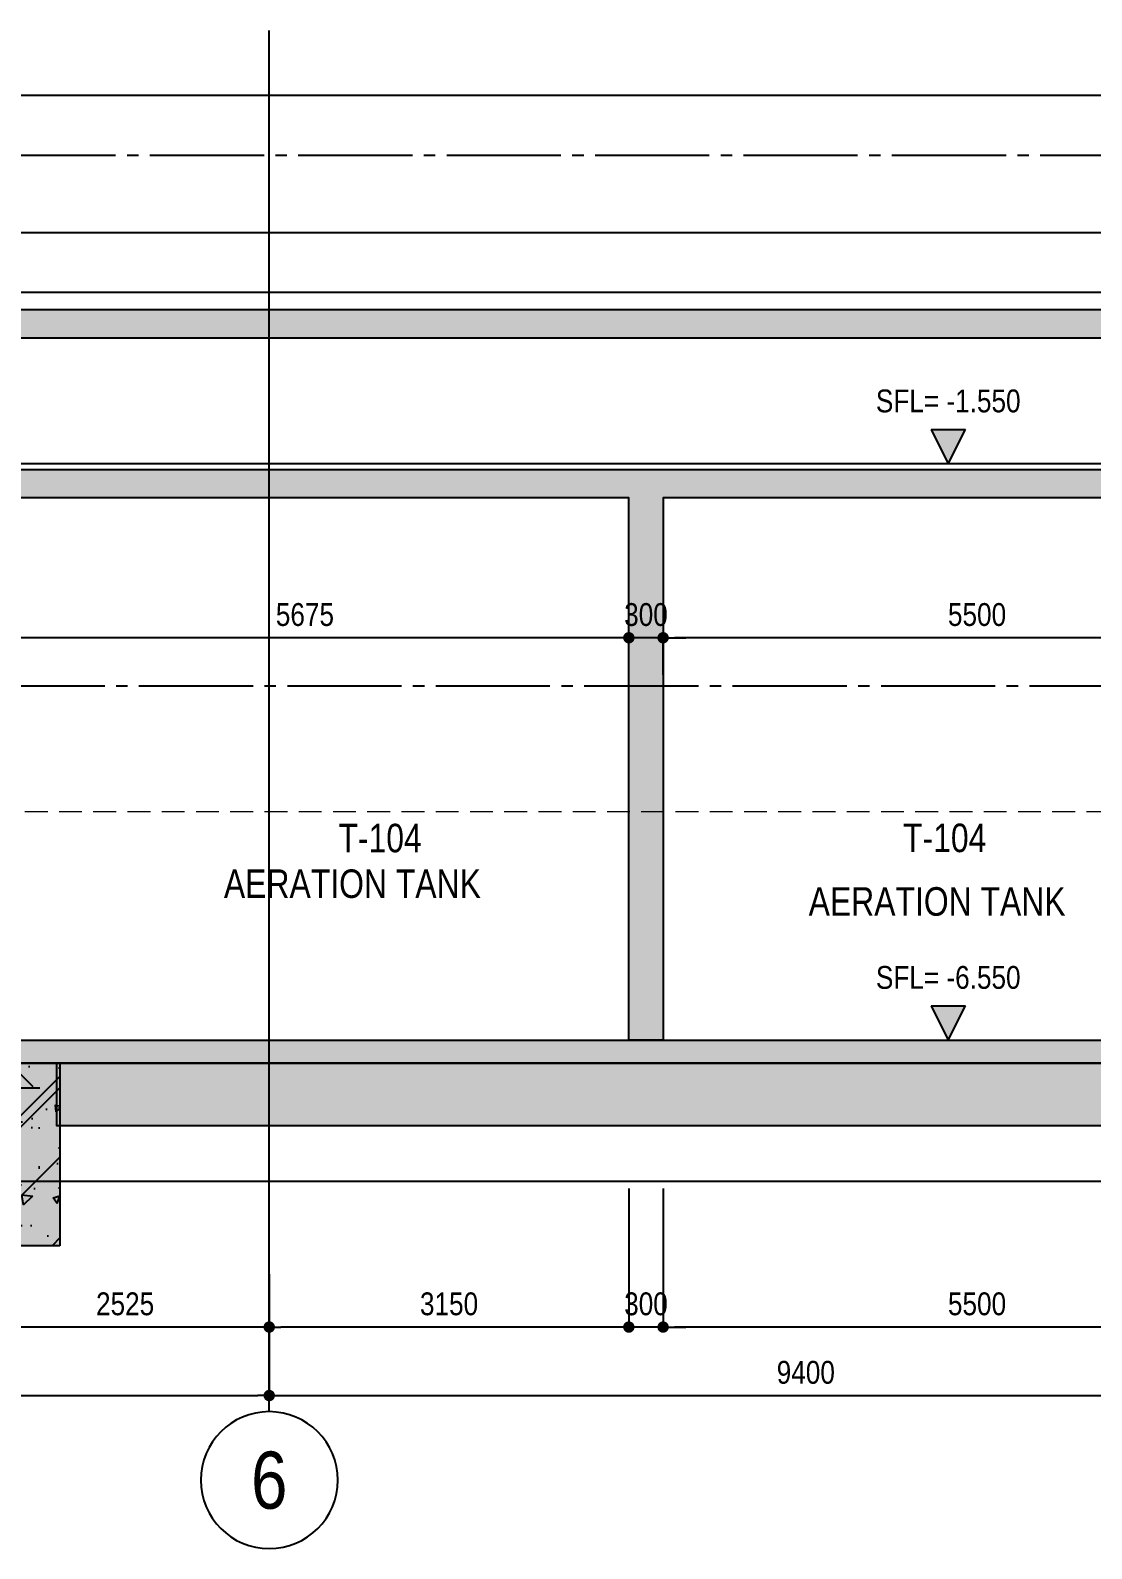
# Model space of a CAD drawing. Header units: millimetres. Extents: x -3021235 to -2791292, y 574414 to 656108.
# Drawn here: x -2837552 to -2828255, y 597939 to 611239 of the extents above; entities that cross this region are included whole.
import ezdxf
from ezdxf.enums import TextEntityAlignment as Align
from ezdxf.xclip import XClip

# ---------------------------------------------------------------- set-up
doc = ezdxf.new("R2010")
doc.units = ezdxf.units.MM
doc.header["$LTSCALE"] = 100
doc.header["$MEASUREMENT"] = 0
for name, pattern in [('Grid level_tw b$0$Center101', [13, 10, -1, 1, -1]), ('Grid level_tw b$0$Grid A-F$0$Center101', [13, 10, -1, 1, -1]), ('Grid level_tw b$0$Hidden21', [3, 2, -1]), ('Grid Line 200$0$Center101', [13, 10, -1, 1, -1])]:
    doc.linetypes.add(name, pattern=pattern)
doc.layers.get('0').update_dxf_attribs({"lineweight": 9})
doc.layers.get('Defpoints').update_dxf_attribs({"color": 254, "lineweight": 0})
for name, color, linetype in [('3Text', 3, 'Continuous'), ('Concrete Hatch', 218, 'Continuous'), ('Concrete Line', 6, 'Continuous'), ('Concrete Solid', 216, 'Continuous'), ('Dim 100', 14, 'Continuous'), ('Floor', 3, 'Continuous'), ('Grid level_tw b$0$Basement Grid Line', 250, 'Grid level_tw b$0$Center101'), ('Grid level_tw b$0$Grid Line', 251, 'Grid level_tw b$0$Grid A-F$0$Center101'), ('Grid Line 200$0$Grid Line', 251, 'Grid Line 200$0$Center101'), ('Ky hieu Truc', 1, 'Continuous'), ('Level', 94, 'Continuous'), ('MB Ham 1$0$Concrete Hatch', 218, 'Continuous'), ('MB Ham 1$0$Concrete Line', 6, 'Continuous'), ('MB Ham 1$0$Concrete Solid', 216, 'Continuous'), ('MB Ham 1$0$Net cat Betong', 6, 'Continuous')]:
    doc.layers.add(name, color=color, linetype=linetype)
doc.layers.add('Ghi chu ban ve', color=3, linetype='Continuous', lineweight=20)
doc.layers.add('Grid level_tw b$0$Basement CH', color=252, linetype='Grid level_tw b$0$Hidden21', lineweight=9)
doc.styles.add('Chi Tiet Ramp DD$0$VNI-HelveC', font='VHELVCN_0.TTF')
doc.styles.add('Grid Line 200$0$VNI-HelveCB', font='VHELVCB_0.TTF')
doc.styles.add('VNI-H', font='VHELVEN_0.TTF', dxfattribs={"width": 0.92, "height": 270})
doc.styles.add('VNI-HelveC', font='VHELVCN_0.TTF')
doc.dimstyles.new('DIM 100', dxfattribs={"dimscale": 100, "dimtxt": 2, "dimasz": 1, "dimexe": 0, "dimexo": 1, "dimgap": 1, "dimtad": 1, "dimdec": 0, "dimzin": 12, "dimdsep": 46, "dimtxsty": 'Chi Tiet Ramp DD$0$VNI-HelveC', "dimblk": 'Chi Tiet Ramp DD$0$_Dot', "dimcen": 1, "dimclrd": 256, "dimclre": 256, "dimclrt": 3, "dimadec": 0, "dimazin": 0, "dimtfac": 1, "dimtdec": 0, "dimtix": 1, "dimtmove": 2, "dimatfit": 3, "dimldrblk": 'Chi Tiet Ramp DD$0$HTT Arrow 30', "dimfxl": 0, "dimtolj": 1, "dimtzin": 0, "dimarcsym": 0})

# ---------------------------------------------------------------- blocks, each defined once
blk = doc.blocks.new('Grid level_tw b')
at = {"layer": 'Grid level_tw b$0$Basement CH'}
blk.add_line((-48392.10243123888, -4549.999999999982), (127204.581540275, -4549.999999999993), dxfattribs=at)
at = {"layer": 'Grid level_tw b$0$Basement Grid Line'}
for p, q in [((-48392.10243123888, -3449.999999999982), (127204.581540275, -3449.999999999993)), ((-48487.32671347355, -6749.999999999982), (127204.581540275, -6749.999999999993))]:
    blk.add_line(p, q, dxfattribs=at)
at = {"layer": 'Grid level_tw b$0$Grid Line'}
for p, q in [((-48487.32671347362, 1200.000000000015), (127204.581540275, 1200.000000000004)), ((-48487.32671347355, 1.818989403545856e-11), (127204.581540275, 7.048583938740194e-12))]:
    blk.add_line(p, q, dxfattribs=at)
at = {"layer": 'Grid level_tw b$0$Grid Line', "color": 1}
for p, q in [((-48487.32671347355, 1.818989403545856e-11), (127204.581540275, 7.048583938740194e-12)), ((-48487.32671347362, 1.455191522836685e-11), (127204.581540275, 3.637978807091713e-12))]:
    blk.add_line(p, q, dxfattribs=at)
blk = doc.blocks.new('BeXLNTSec3')
at = {"layer": 'Dim 100'}
ref = blk.add_blockref('Grid level_tw b', (40510.96240976872, -1149.999997508596), dxfattribs=at)
XClip(ref).set_block_clipping_path([(-48754.29189209305, -7749.999999999978), (-30204.00056230164, 1728.315570317718)])
blk = doc.blocks.new('*U605')
at = {"layer": 'MB Ham 1$0$Concrete Hatch'}
h = blk.add_hatch(dxfattribs=at)
h.set_pattern_fill('CONCRETE', color=256, scale=100, style=0, pattern_type=2)
h.set_pattern_definition([(45, (-3100, -499.9999999999999), (-353.5533905932737, 353.5533905932738), []), (45, (-3100, -399.9999999999999), (-707.1067811865474, 707.1067811865476), []), (49.99999999999999, (-3100, -499.9999999999999), (717.2601826007534, -62.75213498259511), [75, -825]), (355, (-3100, -499.9999999999999), (-138.751333613, 752.1921337000118), [60, -660]), (100.4514, (-3040.228319999998, -505.2293399999999), (578.5093817140216, 689.4395420609536), [63.74019000000001, -701.142112]), (46.18420000000002, (-3100, -299.9999999999999), (1067.241048625644, -165.5190143290181), [112.5, -1237.499999999999]), (96.6356, (-3011.063255000001, -313.7933069999999), (934.6627055487033, 974.1178709004417), [95.610288, -1051.713]), (351.1842, (-3100, -299.9999999999999), (934.6619451336272, 974.1186009253246), [90, -990]), (21, (-3000, -349.9999999999999), (596.9070521184617, -402.6188906653388), [75, -825]), (326.0000000000001, (-3000, -349.9999999999999), (243.3153319215817, 725.150045046853), [60, -660]), (71.4514, (-2950.257766999999, -383.5516059999999), (840.22262858149, 322.5304967099524), [63.74019000000001, -701.142112]), (37.50000000000001, (-3100, -499.9999999999999), (12.15985531729067, 332.8938538313115), [0, -652, 0, -670, 0, -662.5]), (7.499999999999999, (-3100, -499.9999999999999), (263.0695374421486, 394.4117118823602), [0, -382, 0, -637, 0, -252.5]), (327.5, (-3323, -499.9999999999999), (533.8224361724091, -22.5548717343798), [0, -250, 0, -780, 0, -1035]), (317.5, (-3423, -499.9999999999999), (583.1861693423863, 100.1049823323176), [0, -325, 0, -518, 0, -735]), (0, (-2750, -149.9999999999999), (0, 1750), [175, -1575]), (0, (-2225, 200.0000000000001), (0, 1750), [175, -1575]), (0, (-2575, 900), (0, 1750), [175, -700, 175, -700]), (90, (-2750, -149.9999999999999), (-1750, 1.071565949253934e-13), [175, -1575]), (90, (-2575, 900), (-1750, 1.071565949253934e-13), [175, -1575]), (90, (-2050, 200.0000000000001), (-1750, 1.071565949253934e-13), [175, -1575]), (90, (-1700, 725), (-1750, 1.071565949253934e-13), [175, -1575]), (135, (-2575, -149.9999999999999), (-1750.03271489421, 1.77635683940025e-13), [247.52, -2227.4]), (135, (-2400, 900), (-1750.03271489421, 1.77635683940025e-13), [247.52, -2227.4]), (45, (-2225, 200.0000000000001), (1.77635683940025e-13, 1750.03271489421), [247.52, -494.97, 247.52, -1484.91]), (0, (-3450, -499.9999999999999), (175, 175), [-350, 0])])
h.paths.add_polyline_path([(-22700, 50), (-22700, -499.9999999999999), (19650, -500), (19650, 50)])
at = {"layer": 'MB Ham 1$0$Concrete Solid'}
blk.add_hatch(color=256, dxfattribs=at).paths.add_polyline_path([(-22700, 50), (-22700, -499.9999999999999), (19650, -500), (19650, 50)])
at = {"layer": 'MB Ham 1$0$Concrete Line'}
blk.add_lwpolyline([(-22700, 50), (-22700, -499.9999999999999), (19650, -500), (19650, 50)], close=True, dxfattribs=at)
blk = doc.blocks.new('Chi Tiet Ramp DD$0$_Dot')
at = {"color": 0, "linetype": 'ByBlock', "lineweight": -2}
blk.add_line((-0.5, 0), (-1, 0), dxfattribs=at)
at = {"color": 0, "linetype": 'ByBlock', "const_width": 0.5}
blk.add_lwpolyline([(-0.25, 0, 1), (0.25, 0, 1)], format="xyb", close=True, dxfattribs=at)
blk = doc.blocks.new('*D1048')
at = {"layer": 'Defpoints', "color": 0, "transparency": 16777216}
for p in [(-2915313.935094041, 551299.5513456174), (-2909813.935085696, 551299.5513456174), (-2915313.935094041, 549986.6421347386)]:
    blk.add_point(p, dxfattribs=at)
at = {"layer": 'Dim 100', "lineweight": -2, "transparency": 16777216}
for p, q in [((-2915313.935094041, 551199.5513456174), (-2915313.935094041, 549986.6421347386)), ((-2909813.935085696, 551199.5513456174), (-2909813.935085696, 549986.6421347386)), ((-2909913.935085696, 549986.6421347386), (-2915213.935094041, 549986.6421347386))]:
    blk.add_line(p, q, dxfattribs=at)
at = {"layer": 'Dim 100', "lineweight": -2, "transparency": 16777216, "xscale": 100, "yscale": 100, "zscale": 100, "rotation": 180}
blk.add_blockref('Chi Tiet Ramp DD$0$_Dot', (-2915313.935094041, 549986.6421347386), dxfattribs=at)
at = {"layer": 'Dim 100', "lineweight": -2, "transparency": 16777216, "xscale": 100, "yscale": 100, "zscale": 100}
blk.add_blockref('Chi Tiet Ramp DD$0$_Dot', (-2909813.935085696, 549986.6421347386), dxfattribs=at)
at = {"layer": 'Dim 100', "color": 3, "transparency": 16777216, "insert": (-2912563.935089868, 550188.7754680719), "char_height": 200, "attachment_point": 5, "style": 'Chi Tiet Ramp DD$0$VNI-HelveC'}
blk.add_mtext('\\A1;5500', dxfattribs=at)
blk = doc.blocks.new('Chi Tiet Ramp DD$0$HTT Arrow 30')
blk.add_hatch(color=256).paths.add_polyline_path([(-2.5, 0.3750000000000002), (-2.5, -0.3749999999999998), (0, 0)])
at = {"color": 0, "linetype": 'ByBlock', "lineweight": -2}
for p, q in [((0, 0), (-2.5, 0.3750000000000002)), ((-2.5, -0.3749999999999998), (-2.5, 0.3750000000000002)), ((0, 0), (-2.5, -0.3749999999999998))]:
    blk.add_line(p, q, dxfattribs=at)
blk = doc.blocks.new('*D1049')
at = {"layer": 'Defpoints', "color": 0, "transparency": 16777216}
for p in [(-2915613.935075444, 551299.5513456174), (-2915313.935094041, 551299.5513456174), (-2915613.935075444, 549986.6421347386)]:
    blk.add_point(p, dxfattribs=at)
at = {"layer": 'Dim 100', "lineweight": -2, "transparency": 16777216}
for p, q in [((-2915613.935075444, 551199.5513456174), (-2915613.935075444, 549986.6421347386)), ((-2915313.935094041, 551199.5513456174), (-2915313.935094041, 549986.6421347386)), ((-2915713.935075444, 549986.6421347386), (-2915813.935075444, 549986.6421347386)), ((-2915313.935094041, 549986.6421347386), (-2915613.935075444, 549986.6421347386)), ((-2915213.935094041, 549986.6421347386), (-2915113.935094041, 549986.6421347386))]:
    blk.add_line(p, q, dxfattribs=at)
at = {"layer": 'Dim 100', "lineweight": -2, "transparency": 16777216, "xscale": 100, "yscale": 100, "zscale": 100}
blk.add_blockref('Chi Tiet Ramp DD$0$_Dot', (-2915613.935075444, 549986.6421347386), dxfattribs=at)
at = {"layer": 'Dim 100', "lineweight": -2, "transparency": 16777216, "xscale": 100, "yscale": 100, "zscale": 100, "rotation": 180}
blk.add_blockref('Chi Tiet Ramp DD$0$_Dot', (-2915313.935094041, 549986.6421347386), dxfattribs=at)
at = {"layer": 'Dim 100', "color": 3, "transparency": 16777216, "insert": (-2915463.935084742, 550188.7754680719), "char_height": 200, "attachment_point": 5, "style": 'Chi Tiet Ramp DD$0$VNI-HelveC'}
blk.add_mtext('\\A1;300', dxfattribs=at)
blk = doc.blocks.new('*D1050')
at = {"layer": 'Defpoints', "color": 0, "transparency": 16777216}
for p in [(-2918763.935974349, 550549.5513602768), (-2915613.935075444, 550549.5513602768), (-2918763.935974349, 549986.6421347386)]:
    blk.add_point(p, dxfattribs=at)
at = {"layer": 'Dim 100', "lineweight": -2, "transparency": 16777216}
for p, q in [((-2918763.935974349, 550449.5513602768), (-2918763.935974349, 549986.6421347386)), ((-2915613.935075444, 550449.5513602768), (-2915613.935075444, 549986.6421347386)), ((-2915713.935075444, 549986.6421347386), (-2918663.935974349, 549986.6421347386))]:
    blk.add_line(p, q, dxfattribs=at)
at = {"layer": 'Dim 100', "lineweight": -2, "transparency": 16777216, "xscale": 100, "yscale": 100, "zscale": 100, "rotation": 180}
blk.add_blockref('Chi Tiet Ramp DD$0$_Dot', (-2918763.935974349, 549986.6421347386), dxfattribs=at)
at = {"layer": 'Dim 100', "lineweight": -2, "transparency": 16777216, "xscale": 100, "yscale": 100, "zscale": 100}
blk.add_blockref('Chi Tiet Ramp DD$0$_Dot', (-2915613.935075444, 549986.6421347386), dxfattribs=at)
at = {"layer": 'Dim 100', "color": 3, "transparency": 16777216, "insert": (-2917188.935524897, 550188.7754680719), "char_height": 200, "attachment_point": 5, "style": 'Chi Tiet Ramp DD$0$VNI-HelveC'}
blk.add_mtext('\\A1;3150', dxfattribs=at)
blk = doc.blocks.new('*U602')
at = {"layer": 'Concrete Hatch'}
h = blk.add_hatch(dxfattribs=at)
h.set_pattern_fill('CONCRETE', color=256, scale=100, style=0, pattern_type=2)
h.set_pattern_definition([(45, (-47000, -99.99999999999986), (-353.5533905932737, 353.5533905932738), []), (45, (-47000, 1.4210854715202e-13), (-707.1067811865474, 707.1067811865476), []), (49.99999999999999, (-47000, -99.99999999999986), (717.2601826007534, -62.75213498259511), [75, -825]), (355, (-47000, -99.99999999999986), (-138.751333613, 752.1921337000118), [60, -660]), (100.4514, (-46940.22832, -105.2293399999999), (578.5093817140216, 689.4395420609536), [63.74019000000001, -701.142112]), (46.18420000000002, (-47000, 100.0000000000001), (1067.241048625644, -165.5190143290181), [112.4999999999999, -1237.499999999999]), (96.6356, (-46911.063255, 86.20669300000014), (934.6627055487033, 974.1178709004417), [95.610288, -1051.713]), (351.1842, (-47000, 100.0000000000001), (934.6619451336272, 974.1186009253246), [90, -990]), (21, (-46900, 50.00000000000014), (596.9070521184617, -402.6188906653388), [75, -825]), (326.0000000000001, (-46900, 50.00000000000014), (243.3153319215817, 725.150045046853), [60, -660]), (71.4514, (-46850.257767, 16.44839400000014), (840.22262858149, 322.5304967099524), [63.74019000000001, -701.142112]), (37.50000000000001, (-47000, -99.99999999999986), (12.15985531729067, 332.8938538313115), [0, -652, 0, -670, 0, -662.5]), (7.499999999999999, (-47000, -99.99999999999986), (263.0695374421486, 394.4117118823602), [0, -382, 0, -637, 0, -252.5]), (327.5, (-47223, -99.99999999999986), (533.8224361724091, -22.5548717343798), [0, -250, 0, -780, 0, -1035]), (317.5, (-47323, -99.99999999999986), (583.1861693423863, 100.1049823323176), [0, -325, 0, -518, 0, -735]), (0, (-46650, 250.0000000000001), (0, 1750), [175, -1575]), (0, (-46125, 600.0000000000001), (0, 1750), [175, -1575]), (0, (-46475, 1300), (0, 1750), [175, -700, 175, -700]), (90, (-46650, 250.0000000000001), (-1750, 1.071565949253934e-13), [175, -1575]), (90, (-46475, 1300), (-1750, 1.071565949253934e-13), [175, -1575]), (90, (-45950, 600.0000000000001), (-1750, 1.071565949253934e-13), [175, -1575]), (90, (-45600, 1125), (-1750, 1.071565949253934e-13), [175, -1575]), (135, (-46475, 250.0000000000001), (-1750.03271489421, 1.77635683940025e-13), [247.52, -2227.4]), (135, (-46300, 1300), (-1750.03271489421, 1.77635683940025e-13), [247.52, -2227.4]), (45, (-46125, 600.0000000000001), (1.77635683940025e-13, 1750.03271489421), [247.52, -494.97, 247.52, -1484.91]), (0, (-47350, -99.99999999999986), (175, 175), [-350, 0])])
h.paths.add_polyline_path([(-50200, 100), (-50200, -149.9999999999999), (3250, -150), (3250, 100)])
at = {"layer": 'Concrete Solid'}
blk.add_hatch(color=256, dxfattribs=at).paths.add_polyline_path([(-50200, 100), (-50200, -149.9999999999999), (3250, -150), (3250, 100)])
at = {"layer": 'Concrete Line'}
blk.add_lwpolyline([(-50200, 100), (-50200, -149.9999999999999), (3250, -150), (3250, 100)], close=True, dxfattribs=at)
blk = doc.blocks.new('Text ES3')
at = {"linetype": 'ByBlock', "lineweight": -2}
blk.add_hatch(color=0, dxfattribs=at).paths.add_polyline_path([(1.5, 3), (-1.5, 3), (0, -8.881784197001252e-16)])
at = {"color": 0, "linetype": 'ByBlock', "lineweight": -2}
for p, q in [((-1.5, 3), (1.5, 3)), ((-1.5, 3), (0, 0)), ((0, 0), (1.5, 3))]:
    blk.add_line(p, q, dxfattribs=at)
at = {"color": 0, "linetype": 'ByBlock', "lineweight": -2, "style": 'VNI-HelveC'}
for tag, p in [('TEXT1', (0, 12.5)), ('TEXT2', (0, 9)), ('TEXT3', (0, 5.5))]:
    blk.add_attdef(tag, text='', height=2, dxfattribs=at).set_placement(p, align=Align.MIDDLE_CENTER)
blk = doc.blocks.new('*D1063')
at = {"layer": 'Defpoints', "color": 0, "transparency": 16777216}
for p in [(-2928163.935974349, 550549.5513602768), (-2918763.935974349, 550549.5513602768), (-2918763.935974349, 549386.6421347386)]:
    blk.add_point(p, dxfattribs=at)
at = {"layer": 'Dim 100', "lineweight": -2, "transparency": 16777216}
for p, q in [((-2928163.935974349, 550449.5513602768), (-2928163.935974349, 549386.6421347386)), ((-2918763.935974349, 550449.5513602768), (-2918763.935974349, 549386.6421347386)), ((-2928063.935974349, 549386.6421347386), (-2918863.935974349, 549386.6421347386))]:
    blk.add_line(p, q, dxfattribs=at)
at = {"layer": 'Dim 100', "lineweight": -2, "transparency": 16777216, "xscale": 100, "yscale": 100, "zscale": 100, "rotation": 180}
blk.add_blockref('Chi Tiet Ramp DD$0$_Dot', (-2928163.935974349, 549386.6421347386), dxfattribs=at)
at = {"layer": 'Dim 100', "lineweight": -2, "transparency": 16777216, "xscale": 100, "yscale": 100, "zscale": 100}
blk.add_blockref('Chi Tiet Ramp DD$0$_Dot', (-2918763.935974349, 549386.6421347386), dxfattribs=at)
at = {"layer": 'Dim 100', "color": 3, "transparency": 16777216, "insert": (-2923463.935974349, 549588.7754680719), "char_height": 200, "attachment_point": 5, "style": 'Chi Tiet Ramp DD$0$VNI-HelveC'}
blk.add_mtext('\\A1;9400', dxfattribs=at)
blk = doc.blocks.new('*D1064')
at = {"layer": 'Defpoints', "color": 0, "transparency": 16777216}
for p in [(-2918763.935974349, 550549.5513602768), (-2909363.935974349, 550549.5513602768), (-2909363.935974349, 549386.6421347386)]:
    blk.add_point(p, dxfattribs=at)
at = {"layer": 'Dim 100', "lineweight": -2, "transparency": 16777216}
for p, q in [((-2918763.935974349, 550449.5513602768), (-2918763.935974349, 549386.6421347386)), ((-2909363.935974349, 550449.5513602768), (-2909363.935974349, 549386.6421347386)), ((-2918663.935974349, 549386.6421347386), (-2909463.935974349, 549386.6421347386))]:
    blk.add_line(p, q, dxfattribs=at)
at = {"layer": 'Dim 100', "lineweight": -2, "transparency": 16777216, "xscale": 100, "yscale": 100, "zscale": 100, "rotation": 180}
blk.add_blockref('Chi Tiet Ramp DD$0$_Dot', (-2918763.935974349, 549386.6421347386), dxfattribs=at)
at = {"layer": 'Dim 100', "lineweight": -2, "transparency": 16777216, "xscale": 100, "yscale": 100, "zscale": 100}
blk.add_blockref('Chi Tiet Ramp DD$0$_Dot', (-2909363.935974349, 549386.6421347386), dxfattribs=at)
at = {"layer": 'Dim 100', "color": 3, "transparency": 16777216, "insert": (-2914063.935974349, 549588.7754680719), "char_height": 200, "attachment_point": 5, "style": 'Chi Tiet Ramp DD$0$VNI-HelveC'}
blk.add_mtext('\\A1;9400', dxfattribs=at)
blk = doc.blocks.new('*D1069')
at = {"layer": 'Defpoints', "color": 0, "transparency": 16777216}
for p in [(-2930213.935092024, 559572.3520826754), (-2930213.935092024, 559049.5513570065), (-2878913.935093445, 559049.5513570065)]:
    blk.add_point(p, dxfattribs=at)
at = {"layer": 'Dim 100', "lineweight": -2, "transparency": 16777216}
for p, q in [((-2930213.935092024, 559149.5513570065), (-2930213.935092024, 559572.3520826754)), ((-2879013.935093445, 559572.3520826754), (-2930113.935092024, 559572.3520826754)), ((-2878913.935093445, 559149.5513570065), (-2878913.935093445, 559572.3520826754))]:
    blk.add_line(p, q, dxfattribs=at)
at = {"layer": 'Dim 100', "lineweight": -2, "transparency": 16777216, "xscale": 100, "yscale": 100, "zscale": 100, "rotation": 180}
blk.add_blockref('Chi Tiet Ramp DD$0$_Dot', (-2930213.935092024, 559572.3520826754), dxfattribs=at)
at = {"layer": 'Dim 100', "lineweight": -2, "transparency": 16777216, "xscale": 100, "yscale": 100, "zscale": 100}
blk.add_blockref('Chi Tiet Ramp DD$0$_Dot', (-2878913.935093445, 559572.3520826754), dxfattribs=at)
at = {"layer": 'Dim 100', "color": 3, "transparency": 16777216, "insert": (-2904563.935092734, 559774.4854160087), "char_height": 200, "attachment_point": 5, "style": 'Chi Tiet Ramp DD$0$VNI-HelveC'}
blk.add_mtext('\\A1;51300', dxfattribs=at)
blk = doc.blocks.new('*D1073')
at = {"layer": 'Defpoints', "color": 0, "transparency": 16777216}
for p in [(-2921288.935974712, 550549.5513602768), (-2918763.935974349, 550549.5513602768), (-2921288.935974712, 549986.6421347386)]:
    blk.add_point(p, dxfattribs=at)
at = {"layer": 'Dim 100', "lineweight": -2, "transparency": 16777216}
for p, q in [((-2921288.935974712, 550449.5513602768), (-2921288.935974712, 549986.6421347386)), ((-2918763.935974349, 550449.5513602768), (-2918763.935974349, 549986.6421347386)), ((-2918863.935974349, 549986.6421347386), (-2921188.935974712, 549986.6421347386))]:
    blk.add_line(p, q, dxfattribs=at)
at = {"layer": 'Dim 100', "lineweight": -2, "transparency": 16777216, "xscale": 100, "yscale": 100, "zscale": 100, "rotation": 180}
blk.add_blockref('Chi Tiet Ramp DD$0$_Dot', (-2921288.935974712, 549986.6421347386), dxfattribs=at)
at = {"layer": 'Dim 100', "lineweight": -2, "transparency": 16777216, "xscale": 100, "yscale": 100, "zscale": 100}
blk.add_blockref('Chi Tiet Ramp DD$0$_Dot', (-2918763.935974349, 549986.6421347386), dxfattribs=at)
at = {"layer": 'Dim 100', "color": 3, "transparency": 16777216, "insert": (-2920026.43597453, 550188.7754680719), "char_height": 200, "attachment_point": 5, "style": 'Chi Tiet Ramp DD$0$VNI-HelveC'}
blk.add_mtext('\\A1;2525', dxfattribs=at)
blk = doc.blocks.new('*D1085')
at = {"layer": 'Defpoints', "color": 0, "transparency": 16777216}
for p in [(-2915313.935094012, 556024.781147319), (-2915313.935094012, 555599.5513570065), (-2909813.935087217, 555599.5513570065)]:
    blk.add_point(p, dxfattribs=at)
at = {"layer": 'Dim 100', "lineweight": -2, "transparency": 16777216}
for p, q in [((-2915313.935094012, 555699.5513570065), (-2915313.935094012, 556024.781147319)), ((-2909913.935087217, 556024.781147319), (-2915213.935094012, 556024.781147319)), ((-2909813.935087217, 555699.5513570065), (-2909813.935087217, 556024.781147319))]:
    blk.add_line(p, q, dxfattribs=at)
at = {"layer": 'Dim 100', "lineweight": -2, "transparency": 16777216, "xscale": 100, "yscale": 100, "zscale": 100, "rotation": 180}
blk.add_blockref('Chi Tiet Ramp DD$0$_Dot', (-2915313.935094012, 556024.781147319), dxfattribs=at)
at = {"layer": 'Dim 100', "lineweight": -2, "transparency": 16777216, "xscale": 100, "yscale": 100, "zscale": 100}
blk.add_blockref('Chi Tiet Ramp DD$0$_Dot', (-2909813.935087217, 556024.781147319), dxfattribs=at)
at = {"layer": 'Dim 100', "color": 3, "transparency": 16777216, "insert": (-2912563.935090615, 556226.9144806523), "char_height": 200, "attachment_point": 5, "style": 'Chi Tiet Ramp DD$0$VNI-HelveC'}
blk.add_mtext('\\A1;5500', dxfattribs=at)
blk = doc.blocks.new('*D1086')
at = {"layer": 'Defpoints', "color": 0, "transparency": 16777216}
for p in [(-2915613.935079469, 556024.781147319), (-2915613.935079469, 555599.5513570065), (-2915313.935094012, 555599.5513570065)]:
    blk.add_point(p, dxfattribs=at)
at = {"layer": 'Dim 100', "lineweight": -2, "transparency": 16777216}
for p, q in [((-2915713.935079469, 556024.781147319), (-2915813.935079469, 556024.781147319)), ((-2915613.935079469, 555699.5513570065), (-2915613.935079469, 556024.781147319)), ((-2915313.935094012, 556024.781147319), (-2915613.935079469, 556024.781147319)), ((-2915313.935094012, 555699.5513570065), (-2915313.935094012, 556024.781147319)), ((-2915213.935094012, 556024.781147319), (-2915113.935094012, 556024.781147319))]:
    blk.add_line(p, q, dxfattribs=at)
at = {"layer": 'Dim 100', "lineweight": -2, "transparency": 16777216, "xscale": 100, "yscale": 100, "zscale": 100}
blk.add_blockref('Chi Tiet Ramp DD$0$_Dot', (-2915613.935079469, 556024.781147319), dxfattribs=at)
at = {"layer": 'Dim 100', "lineweight": -2, "transparency": 16777216, "xscale": 100, "yscale": 100, "zscale": 100, "rotation": 180}
blk.add_blockref('Chi Tiet Ramp DD$0$_Dot', (-2915313.935094012, 556024.781147319), dxfattribs=at)
at = {"layer": 'Dim 100', "color": 3, "transparency": 16777216, "insert": (-2915463.935086741, 556226.9144806523), "char_height": 200, "attachment_point": 5, "style": 'Chi Tiet Ramp DD$0$VNI-HelveC'}
blk.add_mtext('\\A1;300', dxfattribs=at)
blk = doc.blocks.new('*D1087')
at = {"layer": 'Defpoints', "color": 0, "transparency": 16777216}
for p in [(-2921288.935976829, 556024.781147319), (-2921288.935976829, 555599.5513570065), (-2915613.935079469, 555599.5513570065)]:
    blk.add_point(p, dxfattribs=at)
at = {"layer": 'Dim 100', "lineweight": -2, "transparency": 16777216}
for p, q in [((-2921288.935976829, 555699.5513570065), (-2921288.935976829, 556024.781147319)), ((-2915713.935079469, 556024.781147319), (-2921188.935976829, 556024.781147319)), ((-2915613.935079469, 555699.5513570065), (-2915613.935079469, 556024.781147319))]:
    blk.add_line(p, q, dxfattribs=at)
at = {"layer": 'Dim 100', "lineweight": -2, "transparency": 16777216, "xscale": 100, "yscale": 100, "zscale": 100, "rotation": 180}
blk.add_blockref('Chi Tiet Ramp DD$0$_Dot', (-2921288.935976829, 556024.781147319), dxfattribs=at)
at = {"layer": 'Dim 100', "lineweight": -2, "transparency": 16777216, "xscale": 100, "yscale": 100, "zscale": 100}
blk.add_blockref('Chi Tiet Ramp DD$0$_Dot', (-2915613.935079469, 556024.781147319), dxfattribs=at)
at = {"layer": 'Dim 100', "color": 3, "transparency": 16777216, "insert": (-2918451.435528149, 556226.9144806523), "char_height": 200, "attachment_point": 5, "style": 'Chi Tiet Ramp DD$0$VNI-HelveC'}
blk.add_mtext('\\A1;5675', dxfattribs=at)
blk = doc.blocks.new('*U604')
at = {"layer": 'MB Ham 1$0$Concrete Hatch'}
h = blk.add_hatch(dxfattribs=at)
h.set_pattern_fill('CONCRETE', color=256, scale=100, style=0, pattern_type=2)
h.set_pattern_definition([(45, (-550, -549.9999999999999), (-353.5533905932737, 353.5533905932738), []), (45, (-550, -449.9999999999999), (-707.1067811865474, 707.1067811865476), []), (49.99999999999999, (-550, -549.9999999999999), (717.2601826007534, -62.75213498259511), [75, -825]), (355, (-550, -549.9999999999999), (-138.751333613, 752.1921337000118), [60, -660]), (100.4514, (-490.22832, -555.2293399999999), (578.5093817140216, 689.4395420609536), [63.74019000000001, -701.142112]), (46.18420000000002, (-550, -349.9999999999999), (1067.241048625644, -165.5190143290181), [112.4999999999999, -1237.499999999999]), (96.6356, (-461.063255, -363.7933069999999), (934.6627055487033, 974.1178709004417), [95.610288, -1051.713]), (351.1842, (-550, -349.9999999999999), (934.6619451336272, 974.1186009253246), [90, -990]), (21, (-450, -399.9999999999999), (596.9070521184617, -402.6188906653388), [75, -825]), (326.0000000000001, (-450, -399.9999999999999), (243.3153319215817, 725.150045046853), [60, -660]), (71.4514, (-400.2577670000001, -433.5516059999999), (840.22262858149, 322.5304967099524), [63.74019000000001, -701.142112]), (37.50000000000001, (-550, -549.9999999999999), (12.15985531729067, 332.8938538313115), [0, -652, 0, -670, 0, -662.5]), (7.499999999999999, (-550, -549.9999999999999), (263.0695374421486, 394.4117118823602), [0, -382, 0, -637, 0, -252.5]), (327.5, (-773, -549.9999999999999), (533.8224361724091, -22.5548717343798), [0, -250, 0, -780, 0, -1035]), (317.5, (-873, -549.9999999999999), (583.1861693423863, 100.1049823323176), [0, -325, 0, -518, 0, -735]), (0, (-200, -199.9999999999999), (0, 1750), [175, -1575]), (0, (325, 150.0000000000001), (0, 1750), [175, -1575]), (0, (-25, 850), (0, 1750), [175, -700, 175, -700]), (90, (-200, -199.9999999999999), (-1750, 1.071565949253934e-13), [175, -1575]), (90, (-25, 850), (-1750, 1.071565949253934e-13), [175, -1575]), (90, (500, 150.0000000000001), (-1750, 1.071565949253934e-13), [175, -1575]), (90, (850, 675), (-1750, 1.071565949253934e-13), [175, -1575]), (135, (-25, -199.9999999999999), (-1750.03271489421, 1.77635683940025e-13), [247.52, -2227.4]), (135, (150, 850), (-1750.03271489421, 1.77635683940025e-13), [247.52, -2227.4]), (45, (325, 150.0000000000001), (1.77635683940025e-13, 1750.03271489421), [247.52, -494.97, 247.52, -1484.91]), (0, (-900, -549.9999999999999), (175, 175), [-350, 0])])
h.paths.add_polyline_path([(-1050, 100), (-1050, -599.9999999999999), (550, -600), (550, 100)])
at = {"layer": 'MB Ham 1$0$Concrete Solid'}
blk.add_hatch(color=256, dxfattribs=at).paths.add_polyline_path([(-1050, 100), (-1050, -599.9999999999999), (550, -600), (550, 100)])
at = {"layer": 'MB Ham 1$0$Concrete Line'}
blk.add_lwpolyline([(-1050, 100), (-1050, -599.9999999999999), (550, -600), (550, 100)], close=True, dxfattribs=at)
blk = doc.blocks.new('*U608')
at = {"layer": 'Grid Line 200$0$Grid Line'}
blk.add_line((0, 0), (0, 118), dxfattribs=at)
at = {"layer": 'Ky hieu Truc', "lineweight": -2}
blk.add_line((0, -3), (0, 0), dxfattribs=at)
blk.add_circle((-3.673940397442059e-16, -9), 6, dxfattribs=at)
at = {"layer": 'Ky hieu Truc', "color": 3, "lineweight": -2, "style": 'Grid Line 200$0$VNI-HelveCB'}
blk.add_attdef('GRID', text='', height=5, dxfattribs=at).set_placement((-3.673940397442059e-16, -9), align=Align.MIDDLE)
blk = doc.blocks.new('BeXLNTSec1')
at = {"layer": 'Concrete Hatch'}
h = blk.add_hatch(dxfattribs=at)
h.set_pattern_fill('BTCT', color=256, scale=50, angle=-90, pattern_type=2)
h.set_pattern_definition([(45, (-11712.3546529063, -30279.8814844939), (-88.38834764831844, 88.38834764831844), []), (45, (-11712.3546529063, -30224.8814844939), (-88.38834764831844, 88.38834764831844), []), (49.99999999999999, (-11712.3546529063, -30279.8814844939), (358.6300913003767, -31.37606749129758), [37.5, -412.5]), (355, (-11712.3546529063, -30279.8814844939), (-69.37566680649998, 376.0960668500059), [30, -330]), (100.4514, (-11682.46881290618, -30282.49615449389), (289.2546908570108, 344.7197710304768), [31.87009499999999, -350.5710559999998]), (46.1842, (-11712.3546529063, -30179.8814844939), (533.6205243128222, -82.75950716450907), [56.24999999999991, -618.7499999999985]), (96.63559999999993, (-11667.88628040627, -30186.77813799388), (467.3313527743517, 487.0589354502208), [47.80514399999998, -525.8564999999996]), (351.1842000000001, (-11712.3546529063, -30179.8814844939), (467.3309725668137, 487.0593004626622), [45, -495]), (20.99999999999996, (-11662.3546529063, -30204.8814844939), (298.4535260592309, -201.3094453326694), [37.5, -412.5]), (326.0000000000001, (-11662.3546529063, -30204.8814844939), (121.6576659607909, 362.5750225234265), [30, -330]), (71.45140000000002, (-11637.48353640642, -30221.65728749393), (420.111314290745, 161.2652483549762), [31.87009499999996, -350.5710559999993]), (37.50000000000001, (-11712.3546529063, -30279.8814844939), (6.079927658645344, 166.4469269156558), [0, -326, 0, -335, 0, -331.25]), (7.499999999999932, (-11712.3546529063, -30279.8814844939), (131.5347687210743, 197.2058559411801), [0, -191, 0, -318.5, 0, -126.25]), (327.5, (-11823.8546529063, -30279.8814844939), (266.9112180862045, -11.27743586718989), [0, -124.9999999999999, 0, -389.9999999999995, 0, -517.4999999999991]), (317.5, (-11873.8546529063, -30279.8814844939), (291.5930846711931, 50.05249116615884), [0, -162.5, 0, -259, 0, -367.5]), (360, (-11537.3546529063, -30104.8814844939), (5.35782974626967e-14, 875), [87.5, -787.5]), (360, (-11274.8546529063, -29929.8814844939), (5.35782974626967e-14, 875), [87.5, -787.5]), (360, (-11449.8546529063, -29579.8814844939), (5.35782974626967e-14, 875), [87.5, -350, 87.5, -350]), (90, (-11537.3546529063, -30104.8814844939), (-875, 1.071565949253934e-13), [87.5, -787.5]), (90, (-11449.8546529063, -29579.8814844939), (-875, 1.071565949253934e-13), [87.5, -787.5]), (90, (-11187.3546529063, -29929.8814844939), (-875, 1.071565949253934e-13), [87.5, -787.5]), (90, (-11012.3546529063, -29667.3814844939), (-875, 1.071565949253934e-13), [87.5, -787.5]), (135, (-11449.8546529063, -30104.8814844939), (-875.016357447105, 1.423971410374712e-13), [123.76, -1113.7]), (135, (-11362.3546529063, -29579.8814844939), (-875.016357447105, 1.423971410374712e-13), [123.76, -1113.7]), (45, (-11274.8546529063, -29929.8814844939), (5.357929906745867e-14, 875.0163574471051), [123.76, -247.485, 123.76, -742.455]), (360, (-11887.3546529063, -30279.8814844939), (87.5, 87.5), [-175, 0])])
h.paths.add_polyline_path([(-11324.99911767477, 5200.000014276709), (39850.00088090403, 5200.000022961409), (39850.00088972552, -9.348150342702866e-08), (39550.00087657711, -9.348150342702866e-08), (39550.00087649515, 200.0000283392146), (39550.00087461434, 4950.000023148954), (34500.00088617764, 4950.000021956861), (34500.00089023076, 200.0000262702815), (34200.00088188611, 200.0000261473469), (34200.00088033639, 4950.000021956861), (24000.00086525874, 4950.000020049512), (24000.00086525874, 200.0000219683861), (23700.00088480907, 200.0000218454516), (23700.00087980228, 4950.00002052635), (16650.00090159895, 4950.000019095838), (16650.00090803625, 200.000018957071), (16350.00088061811, 200.0000188341364), (16350.00088014128, 4950.000019334257), (9250.00089511834, 4950.000017903745), (9250.000899648294, 200.0000159252668), (8950.00088868104, 200.0000158023322), (8950.000887131318, 4950.000017665327), (3450.000880336389, 4950.000016711652), (3450.000880455598, 200.0000135489972), (3150.000898813829, 200.0000134260627), (3150.000894879922, 4950.000016950071), (-2525.000002480112, 4950.000015757978), (-2525.000000549015, -9.348150342702866e-08), (-2535.058903384488, -9.348150342702866e-08), (-2535.058903384488, -549.9999812529422), (-2825.000007725321, -549.9999812494498), (-2825.000008082949, 4950.000015757978), (-11024.99912005849, 4950.000014089048), (-11024.99912023218, -549.999981146073), (-11317.48123092949, -549.9999811425805)])
h.paths.add_polyline_path([(-2525.00000062678, 200.0000112955458), (39550.00087649515, 200.0000283392146), (39550.00087657711, 2.83392146229744e-05), (-2525.000000549015, 1.129554584622383e-05)], flags=17)
h.paths.add_polyline_path([(-11442.48123092949, -549.9999811425805), (-11149.99912023218, -549.999981146073), (-11149.99912023218, -549.9999849572778), (-2535.058903384488, -549.9999812571332), (-2535.058903384488, -749.9999814956682), (-11442.48123092949, -749.9999854308553)])
at = {"layer": '3Text'}
for points in [[(39650.00088107912, 5250.000022927532), (-11124.99911770271, 5249.999994577141)], [(40395.6951624928, 8.146744221448898e-07), (-2535.058900670148, 1.129554584622383e-05), (-2535.058906098828, -749.9999854341149), (-11442.48123092949, -749.9999854341149), (-11442.48123092949, -9.359791874885559e-08), (-12642.48123092949, -9.359791874885559e-08)]]:
    blk.add_lwpolyline(points, dxfattribs=at)
at = {"layer": 'Concrete Line'}
for p, q in [((-2525.000000617923, 200.00001129554585), (39550.000876496095, 200.00002833921462)), ((-2525.000000536907, 1.129554584622383e-05), (39550.00087657711, 2.83392146229744e-05))]:
    blk.add_line(p, q, dxfattribs=at)
for points in [[(-11449.99911767477, 5200.000014276709), (39850.00088090403, 5200.000022961409), (39850.00088972552, 1.081882510334253e-05)], [(16650.00090803625, 200.000018957071), (16350.00088061811, 200.0000188341364), (16350.00088014128, 4950.000019334257), (9250.00089511834, 4950.000017903745), (9250.000899648294, 200.0000159252668), (8950.00088868104, 200.0000158023322), (8950.000887131318, 4950.000017665327), (3450.000880336389, 4950.000016711652), (3450.000880455598, 200.0000135489972), (3150.000898813829, 200.0000134260627), (3150.000894879922, 4950.000016950071), (-2525.000002480112, 4950.000015757978), (-2525.000000549015, -9.348150342702866e-08), (-2535.058903384488, -9.348150342702866e-08), (-2535.058903384488, -549.9999812529422), (-2825.000007725321, -549.9999812494498), (-2825.000008082949, 4950.000015757978), (-11024.99912005849, 4950.000014089048), (-11024.99912023218, -549.999981146073), (-11317.48123092949, -549.9999811425805), (-11324.99911767477, 5200.000014276709), (39850.00088090403, 5200.000022961409)], [(3150.000898813829, 200.0000167116523), (3150.000894879922, 4950.000016950071), (-2525.000002480112, 4950.000015757978), (-2525.000000334345, -549.9999813809991)], [(8950.00088868104, 200.0000176653266), (8950.000887131318, 4950.000017665327), (3450.000880336389, 4950.000016711652), (3450.000880455598, 200.0000167116523)]]:
    blk.add_lwpolyline(points, dxfattribs=at)
blk.add_lwpolyline([(-2525.00000062678, 200.0000112955458), (39550.00087649515, 200.0000283392146), (39550.00087657711, 2.83392146229744e-05), (-2525.000000549015, 1.129554584622383e-05)], close=True, dxfattribs=at)
at = {"layer": 'Floor'}
blk.add_lwpolyline([(40400.98728599632, 6750.000011295662), (-12932.11151529243, 6750.000011295662)], dxfattribs=at)
at = {"xscale": -1}
blk.add_blockref('*U602', (-9699.012714003678, 6500.000011295662), dxfattribs=at)
at = {"layer": 'Dim 100'}
ref = blk.add_blockref('Grid level_tw b', (-5633.085155820008, 6750.000011295546), dxfattribs=dict(at, xscale=-1))
XClip(ref).set_block_clipping_path([(-49800.09708836142, -7788.799327363013), (7299.026374893569, 1728.3155703177035)])
at = {"layer": 'Ky hieu Truc'}
ref = blk.add_blockref('*U608', (0, -2753.897409785422), dxfattribs=dict(at, xscale=-100, yscale=100, zscale=100))
ref.add_attrib('GRID', '6', dxfattribs={"color": 3, "lineweight": -2, "height": 500, "style": 'Grid Line 200$0$VNI-HelveCB'}).set_placement((0, -3653.897409785422), align=Align.MIDDLE)
at = {"layer": 'Level'}
ref = blk.add_blockref('Text ES3', (5947.758360005915, 5250.000017221901), dxfattribs=dict(at, xscale=100, yscale=100, zscale=100))
ref.add_attrib('TEXT3', 'SFL= -1.550', dxfattribs={"layer": '0', "color": 0, "linetype": 'ByBlock', "lineweight": -2, "height": 200, "style": 'VNI-HelveC'}).set_placement((5947.758361881599, 5800.000005777809), align=Align.MIDDLE_CENTER)
ref = blk.add_blockref('Text ES3', (5947.758362074848, 200.0000145721715), dxfattribs=dict(at, xscale=100, yscale=100, zscale=100))
ref.add_attrib('TEXT3', 'SFL= -6.550', dxfattribs={"layer": '0', "color": 0, "linetype": 'ByBlock', "lineweight": -2, "height": 200, "style": 'VNI-HelveC'}).set_placement((5947.758363950532, 750.0000031280797), align=Align.MIDDLE_CENTER)
at = {"layer": 'MB Ham 1$0$Net cat Betong', "xscale": -1}
blk.add_blockref('*U605', (17789.9419856309, -50), dxfattribs=at)
at = {"layer": 'MB Ham 1$0$Net cat Betong', "xscale": -1, "rotation": 270}
blk.add_blockref('*U604', (-1935.058903384488, -550.0000000934815), dxfattribs=at)
at = {"layer": 'Ghi chu ban ve', "style": 'VNI-H', "width": 0.8}
for s, p in [('T-104', (606.1819822625257, 1845.960132804699)), ('T-104', (5551.897785070818, 1847.327131238766)), ('AERATION TANK', (-396.873871632386, 1446.067024466698, 263.6521795377833)), ('AERATION TANK', (4724.95643395558, 1290.49865314085, 263.6521795377833))]:
    blk.add_text(s, height=250, dxfattribs=at).set_placement(p)
at = {"layer": 'Dim 100'}
for base, p1, p2, picture, middle in [((-11449.99911767477, 7272.800736964564), (39850.00088090403, 6750.000011295662), (-11449.99911767477, 6750.000011295662), '*D1069', (14200.00088161463, 7474.934070297866)), ((-2525.000002480112, 3725.229801608133), (3150.000894879922, 3300.000011295662), (-2525.000002480112, 3300.000011295662), '*D1087', (312.5004461999051, 3927.363134941435)), ((3150.000894879922, 3725.229801608133), (3450.000880336389, 3300.000011295662), (3150.000894879922, 3300.000011295662), '*D1086', (3300.000887608156, 3927.363134941435)), ((3450.000880336389, 3725.229801608133), (8950.000887131318, 3300.000011295662), (3450.000880336389, 3300.000011295662), '*D1085', (6200.000883733854, 3927.363134941435)), ((3150.000898904633, -2312.909210972255), (3450.000880307984, -1000.000000093482), (3150.000898904633, -1000.000000093482), '*D1049', (3300.000889606308, -2110.775877638953)), ((3450.000880307984, -2312.909210972255), (8950.000888652634, -1000.000000093482), (3450.000880307984, -1000.000000093482), '*D1048', (6200.000884480309, -2110.775877638953)), ((0, -2912.909210972255), (-9400, -1749.999985434115), (0, -1749.999985434115), '*D1063', (-4700, -2710.775877638953)), ((-2525.00000036275, -2312.909210972255), (0, -1749.999985434115), (-2525.00000036275, -1749.999985434115), '*D1073', (-1262.500000181142, -2110.775877638953)), ((0, -2312.909210972255), (3150.000898904633, -1749.999985434115), (0, -1749.999985434115), '*D1050', (1575.000449452084, -2110.775877638953)), ((9400, -2912.909210972255), (0, -1749.999985434115), (9400, -1749.999985434115), '*D1064', (4700, -2710.775877638953))]:
    dim = blk.add_linear_dim(base=base, p1=p1, p2=p2, angle=180, dimstyle='DIM 100', dxfattribs=at)
    dim.commit()
    dim.dimension.update_dxf_attribs({"geometry": picture, "text_midpoint": middle, "insert": (2918763.935974349, -552299.5513457109)})

msp = doc.modelspace()

# ---------------------------------------------------------------- block references
at = {"layer": 'Ky hieu Truc'}
for name, p in [('BeXLNTSec3', (-2855767.519340062, 610092.6502773123)), ('BeXLNTSec1', (-2835459.034232245, 602192.6502514593))]:
    msp.add_blockref(name, p, dxfattribs=at)

doc.saveas('drawing.dxf')
